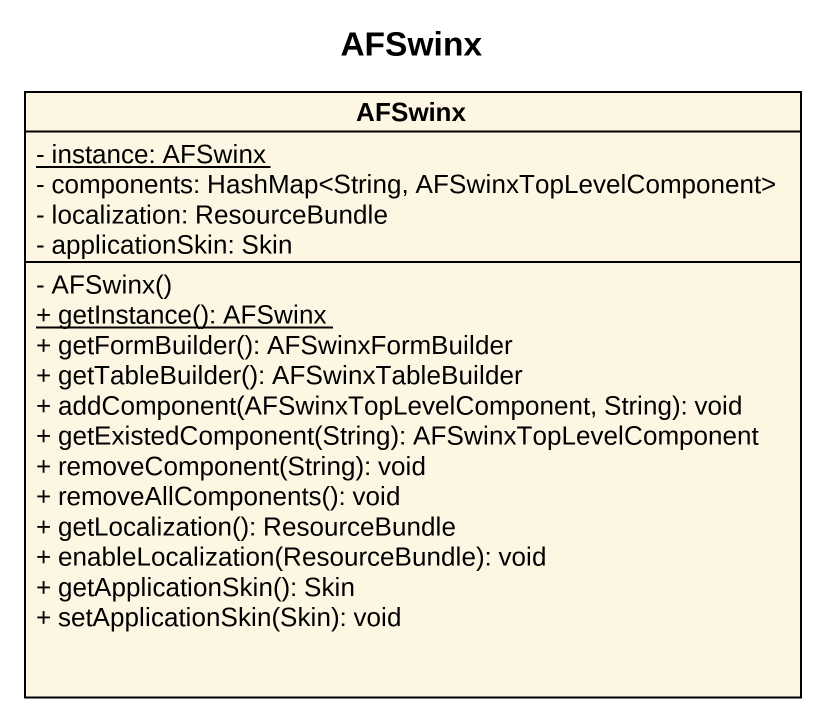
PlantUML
@startuml
title AFSwinx
hide circle
hide empty members
skinparam classAttributeIconSize 0
class AFSwinx {
  {static} - instance: AFSwinx
  - components: HashMap<String, AFSwinxTopLevelComponent>
  - localization: ResourceBundle
  - applicationSkin: Skin
  - AFSwinx()
  {static} + getInstance(): AFSwinx
  + getFormBuilder(): AFSwinxFormBuilder
  + getTableBuilder(): AFSwinxTableBuilder
  + addComponent(AFSwinxTopLevelComponent, String): void
  + getExistedComponent(String): AFSwinxTopLevelComponent
  + removeComponent(String): void
  + removeAllComponents(): void
  + getLocalization(): ResourceBundle
  + enableLocalization(ResourceBundle): void
  + getApplicationSkin(): Skin
  + setApplicationSkin(Skin): void
}
@enduml
